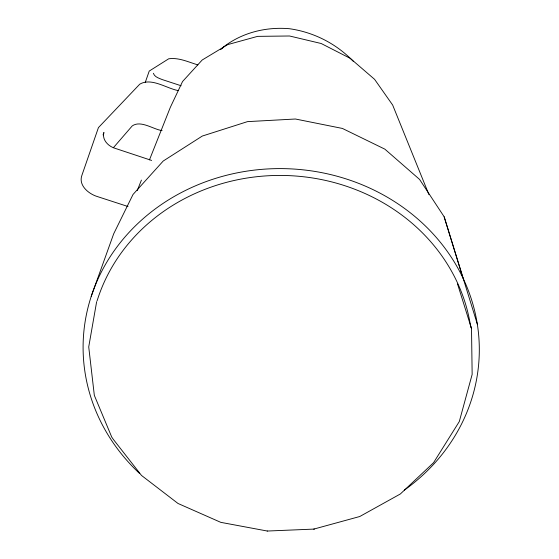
<?xml version="1.0" encoding="UTF-8"?>
<svg xmlns="http://www.w3.org/2000/svg" width="559" height="559" viewBox="0 0 559 559"><rect width="100%" height="100%" fill="white"/><g stroke="black" fill="none" stroke-linecap="round" stroke-linejoin="round"><path stroke-width="0.84" d="M96.637 301.727L88.727 346.908L94.331 395.374L111.772 437.145L113.61 439.744L141.483 475.429L178.014 503.477L220.791 522.351L267.384 531.05M103.073 134.936L103.911 132.476C101.822 139.61 108.194 146.192 114.609 148.163L151.643 160.433M145.284 82.348L149.232 71.063L168.692 58.8C178.768 57.325 188.488 62.126 197.872 64.886M91.215 296.368L113.715 233.746L133.035 194.462L163.221 161.02L202.295 136.054L247.497 121.631L295.425 119.011L342.408 128.444L384.837 149.141L419.557 179.397L444.153 216.773L477.309 324.059M137.248 190.605L141.427 180.096M149.463 159.874L170.341 107.307L182.555 81.516L202.197 59.995L227.786 44.58L257.622 36.363L289.541 35.993L321.187 43.511L350.234 58.346L374.593 79.343L392.663 105.05L428.935 194.623M113.379 147.716L132.21 125.943C140.756 119.836 153.452 129.506 162.082 130.575M222.056 48.64L223.761 46.774C242.501 32.478 266.056 26.734 289.373 28.705C313.725 32.17 336.225 43.609 353.295 61.336M220.672 49.653L223.761 46.774M313.711 529.121L359.758 516.516L400.335 493.988L433.574 462.684L459.302 421.542L472.152 374.404L471.516 328.615L457.535 283.965M267.202 531.043L314.458 529.073M128.032 206.53L97.413 196.579C88.65 193.952 78.022 185.274 81.998 175.037L98.426 127.62L139.722 84.213C151.454 77.142 167.022 88.769 178.607 90.642M181.102 85.751L162.299 79.602C159.077 78.246 154.473 76.995 153.369 73.285M470.433 325.212L471.516 328.615M444.153 216.773L462.978 278.005M97.056 300.966A191.269 173.632 1.9 0 1 294.53 175.938A191.269 173.632 1.9 0 1 470.685 326.917M139.408 473.312A198.131 179.879 1.9 0 1 147.765 214.761A198.131 179.879 1.9 0 1 432.107 232.817A198.131 179.879 1.9 0 1 404.339 490.138"/></g></svg>
